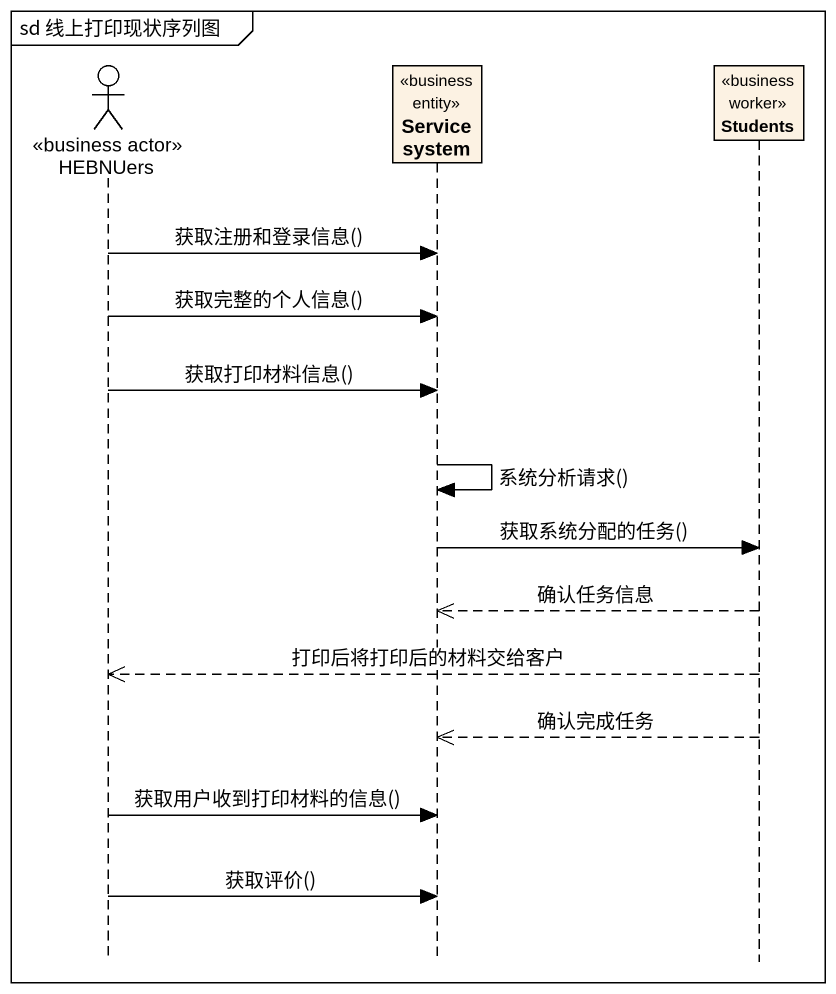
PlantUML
@startuml
mainframe sd 线上打印现状序列图
hide footbox
actor HEBNUers <<business actor>>
participant "Service system" as Service_system <<business entity>>
participant Students <<business worker>>

HEBNUers -> Service_system : 获取注册和登录信息()
HEBNUers -> Service_system : 获取完整的个人信息()
HEBNUers -> Service_system : 获取打印材料信息()
Service_system -> Service_system : 系统分析请求()
Service_system -> Students : 获取系统分配的任务()
Students -->> Service_system : 确认任务信息
Students -->> HEBNUers : 打印后将打印后的材料交给客户
Students -->> Service_system : 确认完成任务
HEBNUers -> Service_system : 获取用户收到打印材料的信息()
HEBNUers -> Service_system : 获取评价()
@enduml
